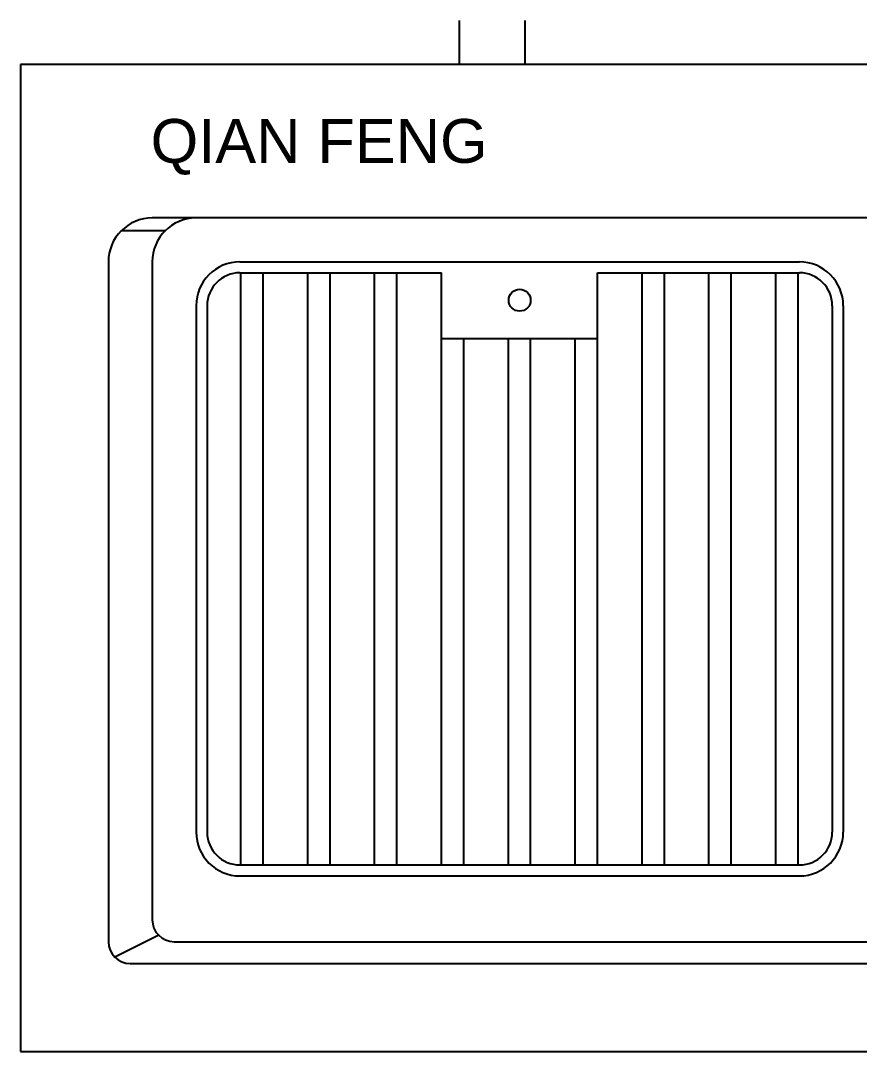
# Model space of a CAD drawing. Header units: millimetres. Extents: x -497855 to 324262, y -590254 to -173602.
# Drawn here: x -486120.2 to -485737.8, y -586724 to -586254 of the extents above; entities that cross this region are included whole.
import ezdxf

# ---------------------------------------------------------------- set-up
doc = ezdxf.new("R2010")
doc.units = ezdxf.units.MM
doc.layers.add('水电图层', color=4, linetype='Continuous')
doc.styles.get("Standard").update_dxf_attribs({"font": 'txt', "bigfont": 'gbcbig.shx'})

# ---------------------------------------------------------------- blocks, each defined once
blk = doc.blocks.new('rgthn')
at = {"color": 251}
for p, q in [((-475085.16, -570065.99), (-475085.16, -570045.99)), ((-475055.16, -570065.99), (-475055.16, -570045.99)), ((-475285.16, -570065.99), (-475285.16, -570515.99)), ((-474485.16, -570065.99), (-475285.16, -570065.99)), ((-474545.16, -570135.99), (-475225.16, -570135.99)), ((-475219.3, -570141.85), (-475239.3, -570141.85)), ((-475245.16, -570155.99), (-475245.16, -570465.99)), ((-475225.16, -570155.99), (-475225.16, -570455.99)), ((-475185.16, -570155.99), (-474930.16, -570155.99)), ((-475185.16, -570160.99), (-475093.3, -570160.99)), ((-475184.74, -570430.99), (-475184.74, -570160.99)), ((-475174.58, -570430.99), (-475174.58, -570160.99)), ((-475154.26, -570430.99), (-475154.26, -570160.99)), ((-475144.1, -570430.99), (-475144.1, -570160.99)), ((-475123.78, -570430.99), (-475123.78, -570160.99)), ((-475113.62, -570430.99), (-475113.62, -570160.99)), ((-475093.3, -570190.99), (-475093.3, -570160.99)), ((-475022.18, -570160.99), (-474930.16, -570160.99)), ((-475022.18, -570190.99), (-475022.18, -570160.99)), ((-475001.86, -570430.99), (-475001.86, -570160.99)), ((-474991.7, -570430.99), (-474991.7, -570160.99)), ((-474971.38, -570430.99), (-474971.38, -570160.99)), ((-474961.22, -570430.99), (-474961.22, -570160.99)), ((-474940.9, -570430.99), (-474940.9, -570160.99)), ((-474930.74, -570430.99), (-474930.74, -570160.99)), ((-475205.16, -570175.99), (-475205.16, -570415.99)), ((-475200.16, -570175.99), (-475200.16, -570415.99)), ((-474915.16, -570175.99), (-474915.16, -570415.99)), ((-474910.16, -570175.99), (-474910.16, -570415.99)), ((-475093.3, -570430.99), (-475093.3, -570190.99)), ((-475093.3, -570190.99), (-475022.18, -570190.99)), ((-475083.14, -570430.99), (-475083.14, -570190.99)), ((-475062.82, -570430.99), (-475062.82, -570190.99)), ((-475052.66, -570430.99), (-475052.66, -570190.99)), ((-475032.34, -570430.99), (-475032.34, -570190.99)), ((-475022.18, -570430.99), (-475022.18, -570190.99)), ((-475185.16, -570430.99), (-474930.16, -570430.99)), ((-475185.16, -570435.99), (-474930.16, -570435.99)), ((-475222.23, -570463.06), (-475242.23, -570473.06)), ((-475215.16, -570465.99), (-474555.16, -570465.99)), ((-475235.16, -570475.99), (-474535.16, -570475.99)), ((-475285.16, -570515.99), (-474485.16, -570515.99))]:
    blk.add_line(p, q, dxfattribs=at)
blk.add_circle((-475057.66, -570173.49), 5, dxfattribs=at)
for centre, radius, start, end in [((-475225.16, -570155.99), 20, 90, 180), ((-475205.16, -570155.99), 20, 90, 180), ((-475185.16, -570175.99), 20, 90, 180), ((-474930.16, -570175.99), 20, 0, 90), ((-475185.16, -570175.99), 15, 90, 180), ((-474930.16, -570175.99), 15, 0, 90), ((-475185.16, -570415.99), 20, 180, 270), ((-475185.16, -570415.99), 15, 180, 270), ((-474930.16, -570415.99), 20, 270, 0), ((-474930.16, -570415.99), 15, 270, 0), ((-475215.16, -570455.99), 10, 180, 270), ((-475235.16, -570465.99), 10, 180, 270)]:
    blk.add_arc(centre, radius, start, end, dxfattribs=at)
at = {"color": 251, "insert": (-475225.91, -570090.85), "char_height": 20, "width": 207.7711, "attachment_point": 1}
blk.add_mtext('{\\fArial|b0|i0|c0|p32;QIAN FENG}', dxfattribs=at)

msp = doc.modelspace()

# ---------------------------------------------------------------- block references
at = {"layer": '水电图层', "color": 255}
msp.add_blockref('rgthn', (-10834.99, -16207.97), dxfattribs=at)

doc.saveas('drawing.dxf')
